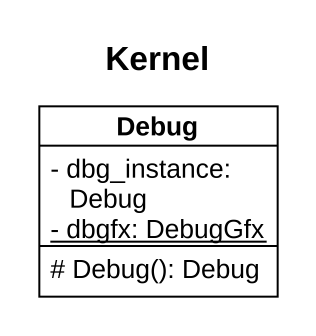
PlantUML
@startuml
title Kernel
hide circle
hide empty members
skinparam classAttributeIconSize 0
class Debug {
  - dbg_instance: Debug
  {static} - dbgfx: DebugGfx
  # Debug(): Debug
}
@enduml
